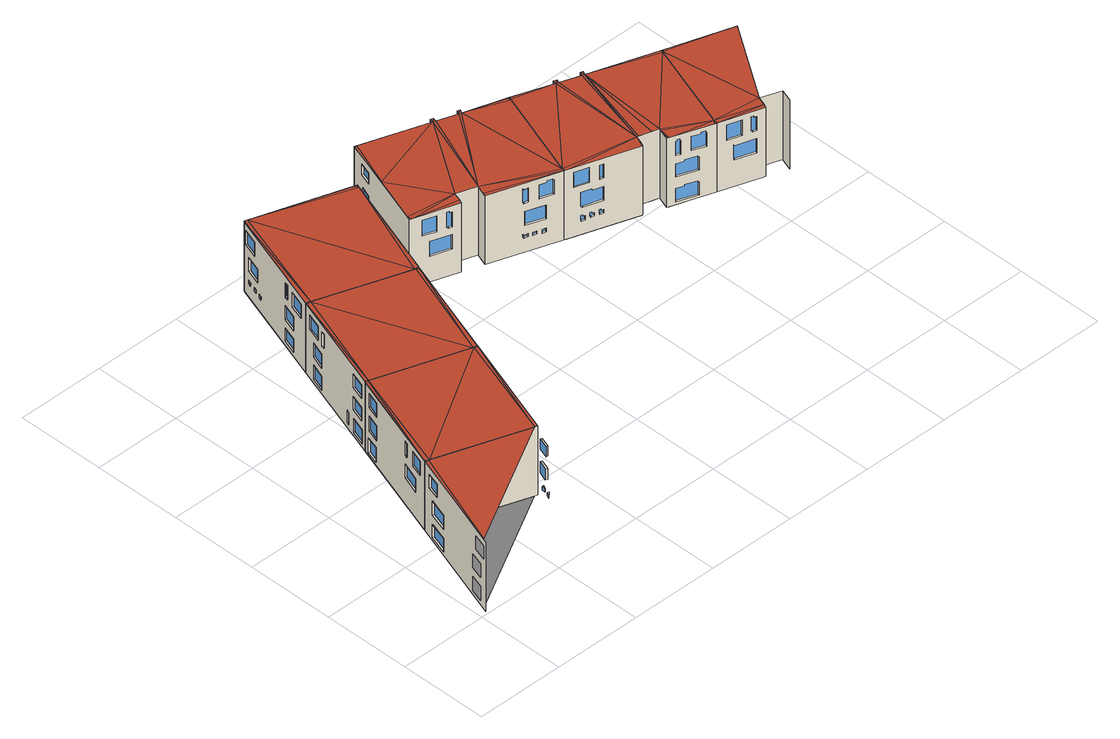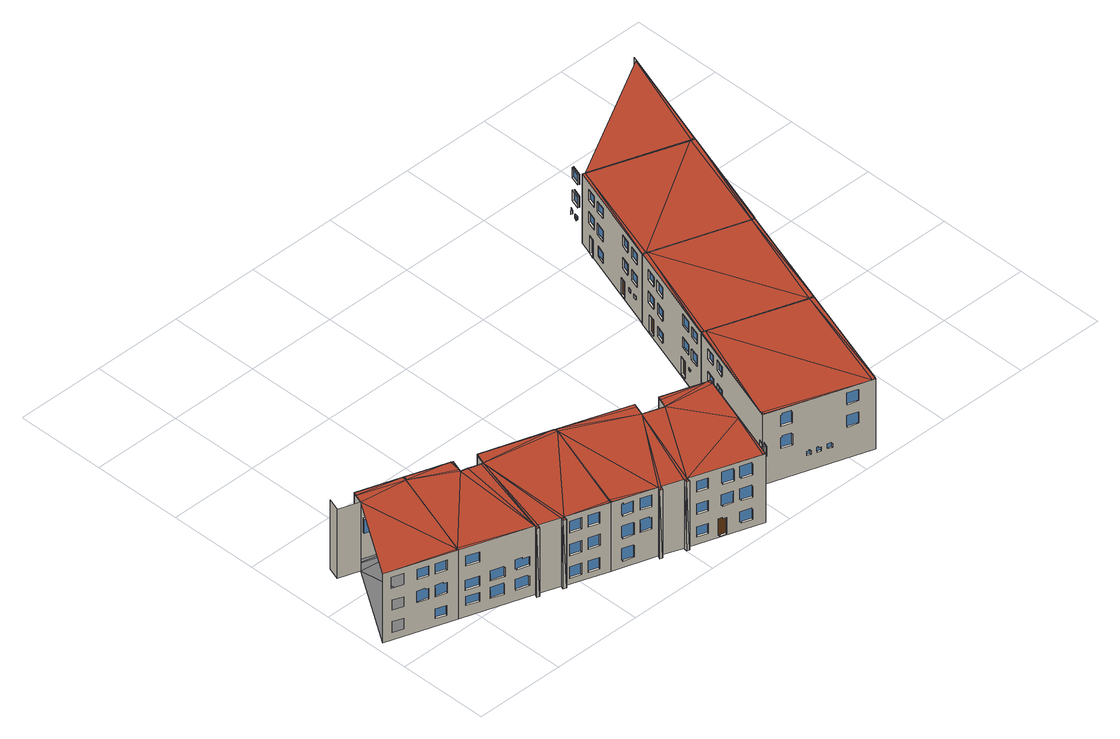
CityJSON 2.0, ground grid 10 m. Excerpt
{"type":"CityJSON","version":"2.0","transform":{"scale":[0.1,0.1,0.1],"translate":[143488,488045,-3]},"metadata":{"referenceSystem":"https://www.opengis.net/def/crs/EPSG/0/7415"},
"CityObjects":{
"building1":{"type":"Building","geometry":[{"type":"MultiSurface","lod":"2.2","boundaries":[[[0,1,2,3],[4,5,6,7],[8,9,10,11],[12,13,14,15],[16,17,18,19],[20,21,22,23],[24,25,26,27]],[[28,29,30]],[[31,32,33]],[[22,34,35,23]],[[26,36,37,27]],[[23,35,38,20]],[[21,39,34,22]],[[27,37,40,24]],[[25,41,36,26]],[[38,39,34,35]],[[40,41,36,37]],[[6,42,43,7]],[[20,38,39,21]],[[24,40,41,25]],[[7,43,44,4]],[[5,45,42,6]],[[44,45,42,43]],[[4,44,45,5]],[[1,29,28]],[[0,31,33]],[[46,1,47]],[[48,0,49]],[[30,29,50]],[[33,32,51]],[[52,53,54,55]],[[56,57,58,59]],[[60,61,53,52]],[[55,54,62,63]],[[62,61,53,54]],[[63,62,61,60]],[[64,65,57,56]],[[59,58,66,67]],[[66,65,57,58]],[[68,69,70,71]],[[71,70,72,73]],[[74,75,69,68]],[[72,75,69,70]],[[73,72,75,74]],[[67,66,65,64]],[[47,76,46]],[[77,48,49]],[[78,79,1,0],[63,60,52,55],[80,81,82,83],[84,85,86,87],[88,89,90,91],[67,64,56,59],[73,74,68,71]],[[0,1,92,93]],[[94,76,47]],[[77,95,48]],[[82,96,97,83]],[[90,98,99,91]],[[86,100,101,87]],[[83,97,102,80]],[[81,103,96,82]],[[89,104,98,90]],[[91,99,105,88]],[[85,106,100,86]],[[87,101,107,84]],[[102,103,96,97]],[[105,104,98,99]],[[107,106,100,101]],[[80,102,103,81]],[[88,105,104,89]],[[84,107,106,85]],[[94,79,76]],[[77,78,95]],[[108,109,110]],[[111,78,77]],[[112,113,114,115]],[[116,117,118,119]],[[120,121,122,123]],[[124,125,126,127]],[[128,115,114,129]],[[130,131,132,133]],[[134,135,136,137]],[[76,138,46]],[[139,77,49]],[[140,141,142,143]],[[132,131,144,145]],[[142,141,146,147]],[[136,135,148,149]],[[119,118,150,151]],[[152,153,117,116]],[[123,122,154,155]],[[156,157,121,120]],[[133,132,145,158]],[[159,144,131,130]],[[127,126,160,161]],[[162,163,125,124]],[[164,146,141,140]],[[143,142,147,165]],[[137,136,149,166]],[[167,148,135,134]],[[150,153,117,118]],[[154,157,121,122]],[[160,163,125,126]],[[165,147,146,164]],[[138,168,46]],[[49,169,139]],[[158,145,144,159]],[[166,149,148,167]],[[151,150,153,152]],[[155,154,157,156]],[[161,160,163,162]],[[170,92,168]],[[169,93,171]],[[172,173,174,175]],[[175,174,176,177]],[[178,179,173,172]],[[176,179,173,174]],[[177,176,179,178]],[[180,108,110]],[[181,111,77]],[[182,183,184,185]],[[186,187,188,189]],[[190,191,192,193]],[[184,183,194,195]],[[188,187,196,197]],[[192,191,198,199]],[[185,184,195,200]],[[201,194,183,182]],[[189,188,197,202]],[[203,196,187,186]],[[193,192,199,204]],[[205,198,191,190]],[[204,199,198,205]],[[200,195,194,201]],[[202,197,196,203]],[[206,207,109,78],[208,209,210,211],[155,156,120,123],[212,213,214,215],[151,152,116,119],[161,162,124,127],[216,217,218,219],[220,221,222,223],[177,178,172,175]],[[224,225,226,227]],[[228,229,230,231]],[[232,233,234,235]],[[226,225,236,237]],[[230,229,238,239]],[[234,233,240,241]],[[227,226,237,242]],[[243,236,225,224]],[[231,230,239,244]],[[245,238,229,228]],[[235,234,241,246]],[[247,240,233,232]],[[168,248,170]],[[249,169,171]],[[242,237,236,243]],[[244,239,238,245]],[[246,241,240,247]],[[78,79,250,251]],[[78,109,252,251]],[[253,108,180]],[[254,181,77]],[[222,255,256,223]],[[223,256,257,220]],[[221,258,255,222]],[[257,258,255,256]],[[220,257,258,221]],[[214,259,260,215]],[[218,261,262,219]],[[263,108,253]],[[264,254,77]],[[93,92,250,251],[227,224,243,242],[189,186,203,202],[265,266,267,268],[235,232,247,246],[269,270,271,272],[273,274,275,276],[185,182,201,200],[277,278,279,280],[231,228,245,244],[281,282,283,284],[285,286,287,288],[289,290,291,292],[193,190,205,204]],[[210,293,294,211]],[[215,260,295,212]],[[213,296,259,214]],[[219,262,297,216]],[[217,298,261,218]],[[295,296,259,260]],[[297,298,261,262]],[[211,294,299,208]],[[209,300,293,210]],[[212,295,296,213]],[[216,297,298,217]],[[299,300,293,294]],[[290,301,302,289]],[[138,248,168]],[[249,139,169]],[[302,301,303,304]],[[208,299,300,209]],[[278,305,306,277]],[[270,307,308,269]],[[289,302,304,292]],[[291,303,301,290]],[[306,305,309,310]],[[292,304,303,291]],[[308,307,311,312]],[[277,306,310,280]],[[279,309,305,278]],[[269,308,312,272]],[[271,311,307,270]],[[207,253,180]],[[254,206,181]],[[280,310,309,279]],[[272,312,311,271]],[[286,313,314,285]],[[314,313,315,316]],[[285,314,316,288]],[[287,315,313,286]],[[317,318,319,320]],[[288,316,315,287]],[[274,321,322,273]],[[266,323,324,265]],[[282,325,326,281]],[[322,321,327,328]],[[324,323,329,330]],[[326,325,331,332]],[[273,322,328,276]],[[275,327,321,274]],[[265,324,330,268]],[[267,329,323,266]],[[281,326,332,284]],[[283,331,325,282]],[[333,334,318,317]],[[320,319,335,336]],[[284,332,331,283]],[[335,334,318,319]],[[276,328,327,275]],[[268,330,329,267]],[[337,338,339,340]],[[341,342,343,344]],[[336,335,334,333]],[[252,263,345]],[[251,346,264]],[[138,250,248]],[[249,251,139]],[[340,339,347,348]],[[349,350,338,337]],[[344,343,351,352]],[[353,354,342,341]],[[347,350,338,339]],[[351,354,342,343]],[[355,356,357,358]],[[359,360,361,362]],[[358,357,363,364]],[[365,366,356,355]],[[367,368,360,359]],[[362,361,369,370]],[[363,366,356,357]],[[369,368,360,361]],[[207,371,253]],[[372,206,254]],[[370,369,368,367]],[[364,363,366,365]],[[348,347,350,349]],[[352,351,354,353]],[[373,374,375,376]],[[377,378,379,380]],[[381,382,383,384]],[[375,374,385,386]],[[379,378,387,388]],[[383,382,389,390]],[[391,385,374,373]],[[376,375,386,392]],[[393,387,378,377]],[[380,379,388,394]],[[384,383,390,395]],[[396,389,382,381]],[[395,390,389,396]],[[392,386,385,391]],[[394,388,387,393]],[[397,263,253]],[[264,398,254]],[[399,400,207,206],[336,333,317,320],[348,349,337,340],[401,402,403,404],[352,353,341,344],[405,406,407,408],[409,410,411,412],[413,414,415,416],[417,418,419,420],[370,367,359,362],[364,365,355,358]],[[421,422,423,424]],[[425,426,427,428]],[[429,430,431,432]],[[423,422,433,434]],[[427,426,435,436]],[[431,430,437,438]],[[439,433,422,421]],[[424,423,434,440]],[[428,427,436,441]],[[442,435,426,425]],[[443,437,430,429]],[[432,431,438,444]],[[445,345,263]],[[346,446,264]],[[440,434,433,439]],[[441,436,435,442]],[[444,438,437,443]],[[206,207,447,448]],[[253,371,449]],[[372,254,450]],[[419,451,452,420]],[[420,452,453,417]],[[418,454,451,419]],[[253,449,455]],[[254,456,450]],[[453,454,451,452]],[[251,252,447,448],[428,425,442,441],[457,458,459,460],[380,377,393,394],[376,373,391,392],[424,421,439,440],[461,462,463,464],[465,466,467,468],[469,470,471,472],[432,429,443,444],[473,474,475,476],[477,478,479,480],[384,381,396,395]],[[417,453,454,418]],[[407,481,482,408]],[[411,483,484,412]],[[412,484,485,409]],[[410,486,483,411]],[[403,487,488,404]],[[485,486,483,484]],[[409,485,486,410]],[[408,482,489,405]],[[406,490,481,407]],[[489,490,481,482]],[[445,263,397]],[[264,446,398]],[[478,491,492,477]],[[415,493,494,416]],[[404,488,495,401]],[[402,496,487,403]],[[416,494,497,413]],[[414,498,493,415]],[[492,491,499,500]],[[495,496,487,488]],[[458,501,502,457]],[[466,503,504,465]],[[497,498,493,494]],[[477,492,500,480]],[[479,499,491,478]],[[413,497,498,414]],[[405,489,490,406]],[[480,500,499,479]],[[502,501,505,506]],[[504,503,507,508]],[[459,505,501,458]],[[457,502,506,460]],[[465,504,508,468]],[[467,507,503,466]],[[401,495,496,402]],[[400,449,371]],[[399,372,450]],[[460,506,505,459]],[[468,508,507,467]],[[474,509,510,473]],[[510,509,511,512]],[[473,510,512,476]],[[475,511,509,474]],[[476,512,511,475]],[[462,513,514,461]],[[470,515,516,469]],[[514,513,517,518]],[[516,515,519,520]],[[461,514,518,464]],[[463,517,513,462]],[[471,519,515,470]],[[469,516,520,472]],[[464,518,517,463]],[[472,520,519,471]],[[521,522,523,524]],[[525,526,527,528]],[[447,445,397]],[[448,398,446]],[[455,529,447]],[[456,448,530]],[[531,532,523,522]],[[533,534,527,526]],[[535,531,522,521]],[[524,523,532,536]],[[537,533,526,525]],[[528,527,534,538]],[[536,532,531,535]],[[538,534,533,537]],[[539,540,541,542]],[[543,544,545,546]],[[547,548,549,550]],[[541,540,551,552]],[[545,544,553,554]],[[549,548,555,556]],[[557,551,540,539]],[[542,541,552,558]],[[546,545,554,559]],[[560,553,544,543]],[[561,555,548,547]],[[550,549,556,562]],[[558,552,551,557]],[[559,554,553,560]],[[562,556,555,561]],[[563,564,565,566]],[[449,567,455]],[[450,456,568]],[[569,570,571,572]],[[573,574,575,576]],[[577,578,579,580]],[[581,582,565,564]],[[583,581,564,563]],[[566,565,582,584]],[[571,570,585,586]],[[575,574,587,588]],[[579,578,589,590]],[[584,582,581,583]],[[591,585,570,569]],[[572,571,586,592]],[[593,587,574,573]],[[576,575,588,594]],[[580,579,590,595]],[[596,589,578,577]],[[455,567,529]],[[568,456,530]],[[592,586,585,591]],[[594,588,587,593]],[[595,590,589,596]],[[597,598,599,600]],[[601,602,599,598]],[[603,601,598,597]],[[600,599,602,604]],[[399,400,605,606],[583,584,566,563],[607,608,609,610],[603,604,600,597],[611,612,613,614],[615,616,617,618],[535,536,524,521],[537,538,528,525]],[[604,602,601,603]],[[610,619,620,609]],[[621,622,620,619]],[[607,621,619,610]],[[609,620,622,608]],[[448,447,605,606],[576,573,593,594],[580,577,596,595],[572,569,591,592],[550,547,561,562],[546,543,560,559],[623,624,625,626],[542,539,557,558]],[[608,622,621,607]],[[627,567,449]],[[628,450,568]],[[614,629,630,613]],[[618,631,632,617]],[[633,634,630,629]],[[635,636,632,631]],[[611,633,629,614]],[[613,630,634,612]],[[615,635,631,618]],[[617,632,636,616]],[[637,638,639]],[[640,641,642]],[[612,634,633,611]],[[616,636,635,615]],[[643,644,645,646]],[[624,647,648,623]],[[649,650,651,652]],[[653,654,644,643]],[[646,645,655,656]],[[644,645,655,654]],[[648,647,657,658]],[[605,567,627]],[[606,628,568]],[[638,659,639]],[[660,640,642]],[[625,657,647,624]],[[623,648,658,626]],[[661,662,637,641],[649,652,663,664],[643,646,656,653],[665,666,667,668]],[[626,658,657,625]],[[656,655,654,653]],[[664,669,650,649]],[[652,651,670,663]],[[650,651,670,669]],[[671,640,660]],[[672,659,638]],[[673,662,639]],[[661,674,642]],[[665,675,676,666]],[[677,678,637,641],[679,680,681,682],[683,684,685,686],[687,688,689,690]],[[659,673,639]],[[674,660,642]],[[668,691,675,665]],[[666,676,692,667]],[[675,676,692,691]],[[663,670,669,664]],[[667,692,691,668]],[[689,693,694,690]],[[688,695,693,689]],[[690,694,696,687]],[[696,695,693,694]],[[661,662,659,660]],[[685,697,698,686]],[[681,699,700,682]],[[687,696,695,688]],[[686,698,701,683]],[[684,702,697,685]],[[680,703,699,681]],[[682,700,704,679]],[[701,702,697,698]],[[704,703,699,700]],[[705,671,706]],[[707,672,708]],[[683,701,702,684]],[[679,704,703,680]],[[660,659,709,710]],[[707,708,678]],[[677,705,706]],[[711,712,709,710]],[[671,660,713]],[[714,659,672]],[[715,716,717,718]],[[719,720,721,722]],[[723,724,725,726]],[[706,671,713]],[[714,672,707]],[[727,728,717,716]],[[729,730,721,720]],[[731,732,725,724]],[[733,727,716,715]],[[718,717,728,734]],[[735,729,720,719]],[[722,721,730,736]],[[737,731,724,723]],[[726,725,732,738]],[[712,739,740]],[[711,741,742]],[[714,709,659]],[[660,710,713]],[[734,728,727,733]],[[736,730,729,735]],[[738,732,731,737]],[[739,709,740]],[[710,742,741]],[[743,744,745,746]],[[747,748,749,750]],[[741,740,712,711],[751,752,753,754],[755,756,757,758],[759,760,761,762],[763,764,765,766],[767,768,769,770],[771,772,773,774]],[[755,775,776,756]],[[771,777,778,772]],[[767,779,780,768]],[[781,782,745,744]],[[783,784,749,748]],[[758,785,775,755]],[[756,776,786,757]],[[772,778,787,773]],[[774,788,777,771]],[[789,781,744,743]],[[746,745,782,790]],[[791,783,748,747]],[[750,749,784,792]],[[775,776,786,785]],[[777,778,787,788]],[[793,794,795,796]],[[757,786,785,758]],[[773,787,788,774]],[[677,678,714,713],[797,798,799,800],[801,802,803,804],[737,738,726,723],[733,734,718,715],[791,792,750,747],[789,790,746,743],[735,736,722,719],[805,806,807,808],[809,810,796,793]],[[811,812,795,794]],[[809,811,794,793]],[[796,795,812,810]],[[790,782,781,789]],[[792,784,783,791]],[[759,813,814,760]],[[760,814,815,761]],[[762,816,813,759]],[[770,817,779,767]],[[768,780,818,769]],[[810,812,811,809]],[[813,814,815,816]],[[779,780,818,817]],[[761,815,816,762]],[[751,819,820,752]],[[709,821,740]],[[822,710,741]],[[763,823,824,764]],[[766,825,823,763]],[[764,824,826,765]],[[827,709,714]],[[713,710,828]],[[823,824,826,825]],[[765,826,825,766]],[[754,829,819,751]],[[752,820,830,753]],[[769,818,817,770]],[[808,831,832,807]],[[800,833,834,799]],[[804,835,836,803]],[[819,820,830,829]],[[837,838,832,831]],[[839,840,834,833]],[[841,842,836,835]],[[843,821,709]],[[844,710,822]],[[805,837,831,808]],[[807,832,838,806]],[[797,839,833,800]],[[799,834,840,798]],[[801,841,835,804]],[[803,836,842,802]],[[845,709,827]],[[828,710,846]],[[753,830,829,754]],[[806,838,837,805]],[[798,840,839,797]],[[802,842,841,801]],[[843,709,845]],[[846,710,844]],[[847,740,821]],[[741,848,822]],[[714,713,849]],[[714,849,850]],[[851,714,850]],[[849,713,852]],[[851,827,714]],[[713,828,852]],[[850,849,852]],[[851,828,827]],[[850,852,851]],[[851,852,828]],[[853,854,855,856]],[[857,858,859,860]],[[861,862,863,864]],[[856,855,865,866]],[[867,868,854,853]],[[828,827,845,846]],[[854,855,865,868]],[[869,870,858,857]],[[860,859,871,872]],[[858,859,871,870]],[[872,871,870,869]],[[866,865,868,867]],[[873,874,875,876]],[[877,878,862,861]],[[864,863,879,880]],[[876,875,881,882]],[[883,884,874,873]],[[862,863,879,878]],[[874,875,881,884]],[[821,885,847]],[[822,848,886]],[[845,846,887]],[[882,881,884,883]],[[846,888,887]],[[845,889,843]],[[890,846,844]],[[887,889,845]],[[846,890,888]],[[889,844,843]],[[887,888,890]],[[889,890,844]],[[887,890,889]],[[891,892,893,894]],[[895,896,897,898]],[[843,899,821]],[[900,844,822]],[[894,893,901,902]],[[903,904,892,891]],[[905,906,907,908]],[[909,910,896,895]],[[898,897,911,912]],[[913,914,915,916]],[[892,893,901,904]],[[917,918,740,741],[853,856,866,867],[873,876,882,883],[891,894,902,903],[857,860,872,869],[861,864,880,877],[895,898,912,909]],[[896,897,911,910]],[[741,740,919,920]],[[902,901,904,903]],[[880,879,878,877]],[[912,911,910,909]],[[921,922,907,906]],[[923,924,915,914]],[[925,921,906,905]],[[908,907,922,926]],[[927,923,914,913]],[[916,915,924,928]],[[926,922,921,925]],[[928,924,923,927]],[[885,929,847]],[[886,848,930]],[[931,932,933,934]],[[935,936,937,938]],[[939,940,941,942]],[[844,843,919,920],[943,944,938,935],[945,946,934,931],[927,928,916,913],[947,948,942,939],[925,926,908,905]],[[949,950,933,932]],[[951,952,937,936]],[[953,954,941,940]],[[945,949,932,931]],[[934,933,950,946]],[[943,951,936,935]],[[938,937,952,944]],[[947,953,940,939]],[[942,941,954,948]],[[843,955,899]],[[844,900,956]],[[946,950,949,945]],[[944,952,951,943]],[[948,954,953,947]],[[957,958,821]],[[822,959,960]],[[958,885,821]],[[822,886,959]],[[899,955,919]],[[956,900,920]],[[961,918,929]],[[917,962,930]],[[957,919,963]],[[964,920,960]],[[965,961,929]],[[962,966,930]],[[885,965,929]],[[966,886,930]],[[917,918,885,886]],[[967,968,969,970]],[[971,972,973,974]],[[975,976,977,978]],[[979,980,969,968]],[[958,957,963]],[[960,959,964]],[[981,982,973,972]],[[983,984,977,976]],[[985,979,968,967]],[[970,969,980,986]],[[987,981,972,971]],[[974,973,982,988]],[[989,983,976,975]],[[978,977,984,990]],[[886,885,991,992]],[[986,980,979,985]],[[988,982,981,987]],[[990,984,983,989]],[[920,919,958,959],[993,994,995,996],[987,988,974,971],[997,998,999,1000],[1001,1002,1003,1004],[989,990,978,975],[985,986,970,967]],[[1005,1006,1007]],[[1008,1009,1010]],[[1009,1008,1011]],[[1005,1012,1006]],[[1010,1007,991,992]],[[1004,1013,1014,1003]],[[1000,1015,1016,999]],[[996,1017,1018,995]],[[1019,1020,885]],[[1021,1022,886]],[[1023,1024,1025,1026]],[[1027,1028,1029,1030]],[[1031,1032,1033,1034]],[[1035,1036,1014,1013]],[[1037,1038,1016,1015]],[[1039,1040,1018,1017]],[[1041,1042,1024,1023]],[[1026,1025,1043,1044]],[[1001,1035,1013,1004]],[[1003,1014,1036,1002]],[[997,1037,1015,1000]],[[999,1016,1038,998]],[[993,1039,1017,996]],[[995,1018,1040,994]],[[1024,1025,1043,1042]],[[959,886,1045]],[[1046,885,958]],[[1044,1043,1042,1041]],[[1019,1047,1020]],[[1021,1048,1022]],[[1002,1036,1035,1001]],[[998,1038,1037,997]],[[994,1040,1039,993]],[[1006,1012,1049]],[[1008,1050,1011]],[[1030,1029,1051,1052]],[[1053,1054,1028,1027]],[[1055,1056,1032,1031]],[[1034,1033,1057,1058]],[[1059,885,1046]],[[886,1060,1045]],[[1028,1029,1051,1054]],[[1032,1033,1057,1056]],[[1019,991,1047]],[[1048,992,1022]],[[1012,991,1049]],[[1011,1050,992]],[[1061,1062,1007,1010],[1063,1064,1065,1066],[1027,1030,1052,1053],[1031,1034,1058,1055],[1023,1026,1044,1041]],[[1063,1067,1068,1064]],[[958,959,1069]],[[959,1070,1069]],[[959,1071,1070]],[[958,1069,1072]],[[1072,1046,958]],[[1045,1071,959]],[[1069,1070,1071]],[[1072,1045,1046]],[[1069,1071,1072]],[[1072,1071,1045]],[[1019,885,1059]],[[886,1022,1060]],[[1052,1051,1054,1053]],[[1058,1057,1056,1055]],[[1064,1068,1073,1065]],[[1066,1074,1067,1063]],[[1067,1068,1073,1074]],[[1006,1049,1075]],[[1008,1076,1050]],[[1045,1046,1059,1060]],[[1065,1073,1074,1066]],[[1049,1062,1075]],[[1076,1061,1050]],[[1077,1062,1049]],[[1050,1061,1078]],[[1059,1060,1079]],[[1019,1059,1079]],[[1022,1080,1060]],[[1060,1080,1079]],[[1081,1022,1019]],[[1079,1081,1019]],[[1082,1080,1022]],[[1079,1080,1082]],[[1081,1082,1022]],[[1079,1082,1081]],[[1083,1084,1085,1086]],[[1087,1088,1089,1090]],[[1091,1092,1093,1094]],[[991,1095,1049]],[[1050,1096,992]],[[992,1096,1022]],[[1019,1095,991]],[[1097,1098,1085,1084]],[[1099,1100,1089,1088]],[[1086,1085,1098,1101]],[[1102,1097,1084,1083]],[[1090,1089,1100,1103]],[[1104,1099,1088,1087]],[[1105,1106,1107,1108]],[[1109,1110,1092,1091]],[[1094,1093,1111,1112]],[[1092,1093,1111,1110]],[[1113,1077,1049]],[[1078,1114,1050]],[[1101,1098,1097,1102]],[[1103,1100,1099,1104]],[[1115,1116,1062,1061],[1105,1108,1117,1118],[1091,1094,1112,1109],[1119,1120,1121,1122]],[[1112,1111,1110,1109]],[[1118,1123,1106,1105]],[[1108,1107,1124,1117]],[[1106,1107,1124,1123]],[[1125,1126,1127,1128]],[[1129,1130,1131,1132]],[[1114,1078,1115]],[[1113,1116,1077]],[[1119,1133,1134,1120]],[[1122,1135,1133,1119]],[[1120,1134,1136,1121]],[[1113,1049,1137]],[[1050,1114,1138]],[[1133,1134,1136,1135]],[[1139,1140,1127,1126]],[[1141,1142,1131,1130]],[[1061,1062,1143,1144]],[[1128,1127,1140,1145]],[[1146,1139,1126,1125]],[[1132,1131,1142,1147]],[[1148,1141,1130,1129]],[[1117,1124,1123,1118]],[[1121,1136,1135,1122]],[[1022,1019,1143,1144],[1146,1145,1128,1125],[1149,1150,1151,1152],[1153,1154,1155,1156],[1104,1103,1090,1087],[1157,1158,1159,1160],[1148,1147,1132,1129],[1102,1101,1086,1083]],[[1049,1161,1137]],[[1050,1138,1162]],[[1145,1140,1139,1146]],[[1147,1142,1141,1148]],[[1143,1095,1019]],[[1096,1144,1022]],[[1115,1116,1137,1138]],[[1156,1163,1164,1155]],[[1152,1165,1166,1151]],[[1160,1167,1168,1159]],[[1169,1170,1164,1163]],[[1171,1172,1166,1165]],[[1173,1174,1168,1167]],[[1153,1169,1163,1156]],[[1155,1164,1170,1154]],[[1149,1171,1165,1152]],[[1151,1166,1172,1150]],[[1159,1168,1174,1158]],[[1157,1173,1167,1160]],[[1138,1137,1175,1176]],[[1154,1170,1169,1153]],[[1150,1172,1171,1149]],[[1158,1174,1173,1157]],[[1177,1178,1175,1176]],[[1144,1162,1179]],[[1180,1161,1143]],[[1181,1182,1183,1184]],[[1185,1186,1187,1188]],[[1189,1190,1191,1192]],[[1193,1194,1183,1182]],[[1195,1196,1187,1186]],[[1197,1198,1191,1190]],[[1199,1193,1182,1181]],[[1184,1183,1194,1200]],[[1201,1195,1186,1185]],[[1188,1187,1196,1202]],[[1192,1191,1198,1203]],[[1204,1197,1190,1189]],[[1205,1137,1161]],[[1138,1206,1162]],[[1200,1194,1193,1199]],[[1202,1196,1195,1201]],[[1203,1198,1197,1204]],[[1205,1161,1180]],[[1206,1179,1162]],[[1207,1208,1209,1210]],[[1211,1212,1213,1214]],[[1215,1216,1209,1208]],[[1217,1218,1213,1212]],[[1210,1209,1216,1219]],[[1220,1215,1208,1207]],[[1221,1217,1212,1211]],[[1214,1213,1218,1222]],[[1144,1143,1205,1206],[1221,1222,1214,1211],[1223,1224,1225,1226],[1201,1202,1188,1185],[1199,1200,1184,1181],[1227,1228,1229,1230],[1220,1219,1210,1207],[1204,1203,1192,1189],[1231,1232,1233,1234]],[[1219,1216,1215,1220]],[[1222,1218,1217,1221]]],"semantics":{"surfaces":[{"type":"WallSurface","on_footprint_edge":true},{"type":"GroundSurface"},{"type":"RoofSurface"},{"type":"Window"},{"type":"Door"}],"values":[0,1,2,0,0,0,0,0,0,3,3,0,0,0,0,0,3,0,1,2,1,2,1,2,0,0,0,0,3,0,0,0,3,0,0,0,3,0,0,1,2,0,0,1,2,0,0,0,0,0,0,0,0,0,3,3,3,0,0,0,1,2,1,2,3,0,0,0,0,0,0,1,2,0,3,3,3,0,0,0,0,0,0,0,0,0,0,0,0,3,3,3,0,1,2,0,0,0,0,0,1,2,0,0,0,4,0,1,2,0,0,0,3,3,4,0,0,0,0,0,0,0,0,0,0,0,0,0,3,3,3,0,0,0,0,0,0,1,2,0,0,0,0,0,1,2,0,0,0,3,0,0,0,1,2,0,0,0,0,0,0,3,3,0,0,0,0,3,0,1,2,4,0,0,0,0,0,3,0,3,0,0,0,0,1,2,0,0,0,3,0,0,0,0,0,0,0,3,3,3,0,0,0,0,0,0,0,0,0,3,0,0,0,0,0,1,2,1,2,0,0,0,0,3,3,0,0,0,0,0,0,4,3,1,2,0,0,0,0,0,0,0,3,3,4,0,0,0,0,0,0,0,0,0,1,2,0,0,0,0,3,3,3,0,0,0,0,0,0,1,2,0,0,0,0,1,2,0,0,0,1,2,3,0,0,0,0,0,0,0,3,0,0,0,3,1,2,0,0,0,0,0,0,4,3,0,0,3,0,0,0,0,0,3,3,0,0,0,0,0,1,2,0,0,0,3,0,0,0,0,0,3,3,0,0,0,0,0,0,0,0,1,2,1,2,3,3,0,0,0,0,0,0,0,0,0,4,3,3,0,0,0,0,0,0,0,0,0,0,1,2,0,0,0,3,0,0,3,3,3,0,0,0,0,0,0,0,1,2,0,0,0,0,3,0,0,0,0,0,3,0,0,0,0,1,2,0,0,3,3,0,0,0,0,1,2,0,0,0,0,0,0,0,3,3,1,2,1,2,0,0,0,0,0,0,0,3,2,1,1,2,0,0,1,2,0,0,3,0,0,0,0,0,3,0,0,0,0,0,0,0,0,3,3,2,1,0,0,0,1,2,0,2,1,0,0,0,2,1,3,3,3,0,0,0,0,0,0,1,2,1,2,0,0,0,1,2,0,0,0,0,0,0,3,3,0,0,0,0,0,0,0,0,3,3,0,0,0,0,4,0,0,0,0,0,0,0,0,0,0,3,3,0,0,1,2,0,0,0,1,2,3,0,0,0,0,0,0,0,3,3,3,3,1,2,0,0,0,0,0,0,1,2,0,0,0,0,1,2,1,2,0,0,1,2,1,2,0,0,0,0,0,0,0,0,0,0,3,0,0,3,0,0,0,0,0,0,0,3,3,1,2,0,0,0,1,2,1,2,0,0,0,0,0,0,1,2,0,0,0,0,0,0,3,0,3,0,0,0,0,3,3,0,0,0,0,0,0,1,2,0,0,0,0,3,3,3,0,0,0,0,0,0,1,2,0,0,0,1,2,1,2,1,2,1,2,1,2,1,2,1,2,0,0,0,0,3,1,2,3,3,0,0,0,0,0,0,0,0,0,0,0,1,2,2,1,0,0,0,0,1,2,0,0,0,3,3,3,0,0,0,0,0,0,0,0,3,2,1,0,1,2,0,0,0,1,2,0,0,0,0,1,2,3,3,1,2,1,2,0,0,0,0,2,1,1,2,0,0,0,0,1,2,0,0,0,0,3,1,2,0,0,1,2,1,2,0,1,2,0,0,1,2,0,0,0,0,0,0,1,2,2,1,3,3,0,0,0,0,0,0,0,3,1,2,0,0,0,0,0,0,3,0,0,2,1,0,0,0,1,2,3,3,3,0,0,0,0,0,0,0,0,1,2,0,0,1,2,0,0,0,0,3,3,3,0,0,0,0,0,0,0,0,0,0,0,2,1,0,0,0,3,3,3,0,0,0,0,0,0,1,2,0,0,0,1,2,0,0,3,3,0,0,0,0,0,0,0]}}]}
},
"vertices":[
[50,125,88],[50,125,5],[8,3,5],[8,3,88],[47,116,79],[47,116,63],[42,101,63],[42,101,79],[15,23,80],[15,23,64],[10,8,64],[10,8,80],[17,29,53],[17,29,37],[12,14,37],[12,14,53],[17,29,26],[17,29,9],[12,14,9],[12,14,26],[44,109,53],[44,109,36],[37,87,36],[37,87,53],[44,109,25],[44,109,9],[37,87,9],[37,87,25],[49,123,5],[53,123,5],[10,8,5],[49,123,88],[10,8,88],[53,123,88],[39,86,36],[39,86,53],[39,86,9],[39,86,25],[46,108,53],[46,108,36],[46,108,25],[46,108,9],[44,101,63],[44,101,79],[49,115,79],[49,115,63],[54,123,5],[50,126,5],[50,126,88],[54,123,88],[155,88,5],[155,88,88],[54,135,62],[55,135,62],[55,135,79],[54,135,79],[56,143,36],[58,142,36],[58,142,52],[56,143,52],[59,150,62],[61,150,62],[61,150,79],[59,150,79],[64,165,36],[66,164,36],[66,164,52],[64,165,52],[62,161,63],[64,160,63],[64,160,80],[62,161,80],[66,164,80],[64,165,80],[64,165,63],[66,164,63],[94,243,5],[94,243,88],[91,244,88],[91,244,5],[89,237,79],[89,237,62],[84,222,62],[84,222,79],[89,238,25],[89,238,7],[84,223,7],[84,223,25],[89,237,52],[89,237,34],[84,222,34],[84,222,52],[159,87,5],[159,87,88],[90,243,5],[90,243,88],[85,222,62],[85,222,79],[85,222,34],[85,222,52],[86,222,7],[86,222,25],[91,237,79],[91,237,62],[91,237,34],[91,237,52],[91,237,7],[91,237,25],[94,243,4],[91,244,4],[91,245,4],[91,245,88],[148,62,26],[148,62,22],[150,66,22],[150,66,26],[93,250,8],[95,250,8],[95,250,25],[93,250,25],[93,251,62],[95,250,62],[95,250,78],[93,251,78],[93,251,35],[95,250,35],[95,250,51],[93,251,51],[152,65,26],[152,65,22],[152,67,68],[150,67,68],[150,67,80],[152,67,80],[152,67,40],[150,68,40],[150,68,53],[152,67,53],[196,208,5],[196,208,88],[153,71,22],[152,71,22],[152,71,26],[153,71,26],[154,79,68],[154,79,80],[153,75,22],[153,75,26],[154,79,40],[154,79,53],[101,267,25],[99,267,25],[99,267,8],[101,267,8],[101,267,78],[99,268,78],[99,268,62],[101,267,62],[156,78,80],[156,78,68],[101,267,51],[99,268,51],[99,268,35],[101,267,35],[155,75,22],[155,75,26],[156,78,53],[156,78,40],[156,88,5],[156,88,88],[159,88,5],[159,88,88],[102,277,9],[104,276,9],[104,276,24],[102,277,24],[105,280,24],[104,281,24],[104,281,9],[105,280,9],[130,360,4],[130,360,88],[163,100,40],[161,100,40],[161,100,53],[163,100,53],[163,100,67],[161,100,67],[161,100,80],[163,100,80],[164,102,5],[162,103,5],[162,103,26],[164,102,26],[165,112,40],[165,112,53],[165,112,67],[165,112,80],[165,110,5],[165,110,26],[167,111,53],[167,111,40],[167,111,80],[167,111,67],[167,109,26],[167,109,5],[131,362,88],[131,362,4],[129,355,79],[129,355,62],[123,338,62],[123,338,79],[126,347,52],[126,347,35],[120,330,35],[120,330,52],[126,347,25],[126,347,8],[120,330,8],[120,330,25],[120,330,79],[120,330,62],[119,326,62],[119,326,79],[169,117,40],[168,118,40],[168,118,53],[169,117,53],[169,118,14],[168,118,14],[168,118,26],[169,118,26],[170,118,68],[168,118,68],[168,118,80],[170,118,80],[171,129,40],[171,129,53],[171,130,14],[171,130,26],[171,130,68],[171,130,80],[173,129,53],[173,129,40],[173,129,26],[173,129,14],[173,129,80],[173,129,68],[200,206,5],[200,206,88],[200,207,5],[200,207,88],[200,207,4],[135,360,4],[135,360,88],[121,325,62],[121,325,79],[122,329,79],[122,329,62],[122,330,35],[122,330,52],[122,330,8],[122,330,25],[195,208,4],[195,208,88],[193,186,53],[193,186,40],[197,197,40],[197,197,53],[187,168,80],[187,168,67],[191,179,67],[191,179,80],[193,186,80],[193,186,67],[197,197,67],[197,197,80],[187,168,53],[187,168,40],[191,179,40],[191,179,53],[194,190,26],[194,190,22],[195,194,22],[195,194,26],[191,180,26],[191,180,22],[192,184,22],[192,184,26],[186,165,26],[186,165,6],[188,172,6],[188,172,26],[125,337,62],[125,337,79],[128,347,52],[128,347,35],[128,347,25],[128,347,8],[130,354,79],[130,354,62],[184,165,6],[184,165,26],[186,173,6],[186,173,26],[185,169,40],[185,169,53],[185,169,67],[185,169,80],[189,180,40],[189,180,53],[189,180,67],[189,180,80],[189,181,22],[189,181,26],[190,185,22],[190,185,26],[134,371,62],[136,371,62],[136,371,79],[134,371,79],[191,186,67],[191,186,80],[191,186,40],[191,186,53],[192,190,22],[192,190,26],[195,198,67],[195,198,80],[195,198,40],[195,198,53],[194,194,22],[194,194,26],[140,389,62],[142,388,62],[142,388,79],[140,389,79],[139,386,35],[141,385,35],[141,385,52],[139,386,52],[139,386,9],[141,385,9],[141,385,25],[139,386,25],[200,208,4],[200,208,88],[147,403,52],[145,403,52],[145,403,35],[147,403,35],[147,403,25],[145,403,25],[145,403,9],[147,403,9],[144,399,63],[146,399,63],[146,399,79],[144,399,79],[144,399,62],[146,399,62],[146,399,78],[144,399,78],[147,403,79],[145,403,79],[145,403,63],[147,403,63],[145,403,62],[147,402,62],[147,402,78],[145,403,78],[172,483,4],[172,483,88],[204,219,67],[202,219,67],[202,219,79],[204,219,79],[204,219,40],[202,219,40],[202,219,53],[204,219,53],[205,221,6],[203,222,6],[203,222,26],[205,221,26],[206,231,67],[206,231,79],[206,231,40],[206,231,53],[206,229,6],[206,229,26],[208,230,67],[208,230,79],[208,230,40],[208,230,53],[207,229,26],[207,229,6],[237,325,4],[237,325,88],[173,485,88],[173,485,4],[172,482,79],[172,482,62],[166,464,62],[166,464,79],[170,476,51],[170,476,35],[164,458,35],[164,458,51],[166,465,24],[166,465,20],[165,461,20],[165,461,24],[170,476,24],[170,476,20],[168,472,20],[168,472,24],[163,455,24],[163,455,20],[161,451,20],[161,451,24],[210,236,67],[208,237,67],[208,237,80],[210,236,80],[210,237,40],[208,237,40],[208,237,53],[210,237,53],[210,237,13],[208,237,13],[208,237,25],[210,237,25],[212,248,67],[212,248,80],[212,249,40],[212,249,53],[212,249,13],[212,249,25],[214,248,67],[214,248,80],[214,248,53],[214,248,40],[214,248,13],[214,248,25],[240,323,4],[240,323,88],[240,324,4],[240,324,88],[176,484,4],[176,484,88],[163,450,20],[163,450,24],[165,454,24],[165,454,20],[236,326,4],[236,326,88],[227,287,80],[227,287,67],[231,299,67],[231,299,80],[233,305,79],[233,305,67],[237,316,67],[237,316,79],[227,287,52],[227,287,40],[231,299,40],[231,299,52],[234,305,53],[234,305,40],[237,316,40],[237,316,53],[232,300,26],[232,300,23],[233,303,23],[233,303,26],[226,284,26],[226,284,6],[229,292,6],[229,292,26],[166,458,35],[166,458,51],[167,461,20],[167,461,24],[168,465,24],[168,465,20],[168,464,62],[168,464,79],[172,475,51],[172,475,35],[224,285,6],[224,285,26],[170,471,20],[170,471,24],[174,481,79],[174,481,62],[172,475,24],[172,475,20],[227,292,6],[227,292,26],[226,288,67],[226,288,80],[226,288,40],[226,288,52],[229,299,67],[229,299,80],[229,299,40],[229,299,52],[230,301,23],[230,301,26],[231,304,23],[231,304,26],[232,306,67],[232,306,79],[232,306,40],[232,306,53],[235,317,67],[235,317,79],[236,317,40],[236,317,53],[189,479,54],[189,478,54],[189,478,41],[189,479,41],[189,479,81],[189,478,81],[189,478,68],[189,479,68],[241,325,4],[241,325,88],[200,474,54],[200,474,41],[200,474,81],[200,474,68],[201,476,54],[201,476,41],[201,476,81],[201,476,68],[245,337,6],[243,338,6],[243,338,25],[245,337,25],[245,338,67],[243,339,67],[243,339,79],[245,338,79],[245,338,41],[243,339,41],[243,339,52],[245,338,52],[246,349,6],[246,349,25],[247,349,67],[247,349,79],[247,349,41],[247,349,52],[248,348,6],[248,348,25],[248,348,79],[248,348,67],[249,349,41],[249,349,52],[215,471,27],[215,469,27],[215,469,22],[215,471,22],[282,444,4],[282,444,88],[251,356,68],[249,357,68],[249,357,80],[251,356,80],[251,356,40],[249,357,40],[249,357,52],[251,356,52],[251,356,14],[249,357,14],[249,357,25],[251,356,25],[219,468,27],[219,468,22],[219,469,27],[219,469,22],[253,367,68],[253,367,80],[253,367,40],[253,367,52],[253,367,14],[253,367,25],[255,366,68],[255,366,80],[255,366,40],[255,366,52],[255,366,25],[255,366,14],[226,467,27],[225,465,27],[225,465,22],[226,467,22],[229,464,27],[229,464,22],[230,466,27],[230,466,22],[283,448,4],[283,448,88],[240,462,27],[240,462,22],[236,464,22],[236,464,27],[266,454,54],[266,454,41],[254,458,41],[254,458,54],[266,454,81],[266,454,68],[255,458,68],[255,458,81],[236,462,27],[236,462,22],[240,460,27],[240,460,22],[281,442,53],[281,442,41],[285,452,41],[285,452,53],[280,448,4],[280,448,88],[254,456,54],[254,456,41],[254,456,81],[254,456,68],[265,452,54],[265,452,41],[265,452,81],[265,452,68],[282,379,5],[284,383,5],[285,378,5],[284,383,88],[282,379,88],[285,378,88],[295,375,82],[295,377,82],[295,377,63],[295,375,63],[279,443,41],[279,443,53],[302,372,54],[303,374,54],[303,374,36],[302,372,36],[309,370,82],[310,372,82],[310,372,63],[309,370,63],[283,453,41],[283,453,53],[338,376,5],[338,376,88],[333,362,88],[333,362,5],[324,365,36],[324,365,54],[320,366,81],[320,366,63],[324,365,63],[324,365,81],[324,367,54],[324,367,36],[302,435,88],[302,435,5],[335,366,5],[335,366,88],[320,368,81],[320,368,63],[320,489,88],[320,489,5],[315,474,79],[315,474,66],[310,460,66],[310,460,79],[315,473,51],[315,473,38],[310,460,38],[310,460,51],[310,461,26],[310,461,13],[306,448,13],[306,448,26],[325,367,81],[325,367,63],[308,447,13],[308,447,26],[312,461,13],[312,461,26],[312,459,38],[312,459,51],[312,459,66],[312,459,79],[317,473,51],[317,473,38],[317,473,66],[317,473,79],[319,487,88],[322,488,88],[322,488,5],[319,487,5],[361,368,5],[361,368,88],[356,354,88],[356,354,5],[396,463,88],[396,463,5],[333,485,54],[332,483,54],[332,483,41],[333,485,41],[333,485,26],[332,483,26],[332,483,14],[333,485,14],[333,485,81],[332,483,81],[332,483,68],[333,485,68],[344,479,54],[344,479,41],[344,479,26],[344,479,14],[344,479,81],[344,479,68],[344,481,54],[344,481,41],[344,481,26],[344,481,14],[344,481,81],[344,481,68],[357,358,5],[432,328,5],[432,328,88],[357,358,88],[351,479,81],[350,477,81],[350,477,68],[351,479,68],[351,478,54],[350,477,54],[350,477,41],[351,478,41],[408,336,81],[408,336,64],[423,331,64],[423,331,81],[393,341,26],[393,341,22],[398,340,22],[398,340,26],[402,338,26],[402,338,22],[406,337,22],[406,337,26],[411,335,26],[411,335,21],[415,334,21],[415,334,26],[394,341,54],[394,341,37],[415,334,37],[415,334,54],[393,341,81],[393,341,64],[398,340,64],[398,340,81],[394,343,26],[394,343,22],[394,343,81],[394,343,64],[395,343,54],[395,343,37],[361,473,81],[361,473,68],[362,473,54],[362,473,41],[398,342,26],[398,342,22],[399,342,64],[399,342,81],[362,475,81],[362,475,68],[362,475,54],[362,475,41],[358,476,26],[357,474,26],[357,474,6],[358,476,6],[387,466,54],[387,466,41],[376,470,41],[376,470,54],[387,466,81],[387,466,68],[376,470,68],[376,470,81],[387,466,26],[387,466,14],[376,470,14],[376,470,26],[365,474,26],[365,474,6],[365,472,26],[365,472,6],[403,340,26],[403,340,22],[407,339,22],[407,339,26],[416,336,54],[416,336,37],[409,338,81],[409,338,64],[433,331,5],[433,331,88],[412,337,26],[412,337,21],[416,336,26],[416,336,21],[399,462,5],[399,462,88],[423,333,81],[423,333,64],[375,468,26],[375,468,14],[375,468,54],[375,468,41],[375,468,81],[375,468,68],[387,464,26],[387,464,14],[387,464,54],[387,464,41],[387,464,81],[387,464,68],[424,453,5],[424,453,88],[421,454,5],[421,454,88],[434,327,5],[434,327,88],[397,467,88],[397,467,5],[400,466,5],[400,466,88],[442,325,81],[443,326,81],[443,326,64],[442,325,64],[449,322,26],[450,324,26],[450,324,21],[449,322,21],[450,322,54],[450,324,54],[450,324,37],[450,322,37],[458,321,64],[457,320,64],[457,320,81],[458,321,81],[453,321,26],[454,323,26],[454,323,21],[453,321,21],[458,319,26],[459,321,26],[459,321,22],[458,319,22],[471,315,54],[472,317,54],[472,317,37],[471,315,37],[463,320,22],[462,318,22],[462,318,26],[463,320,26],[514,315,5],[514,315,88],[423,458,5],[423,458,88],[426,457,5],[426,457,88],[467,316,26],[468,318,26],[468,318,22],[467,316,22],[467,316,81],[468,318,81],[468,318,64],[467,316,64],[469,434,5],[469,434,88],[472,317,22],[471,315,22],[471,315,26],[472,317,26],[430,451,54],[429,449,54],[429,449,40],[430,451,40],[471,315,81],[472,317,81],[472,317,64],[471,315,64],[430,451,81],[429,449,81],[429,449,67],[430,451,67],[509,302,88],[509,302,5],[470,438,5],[470,438,88],[440,446,54],[440,446,40],[441,445,81],[441,445,67],[441,447,54],[441,447,40],[441,447,81],[441,447,67],[508,302,5],[508,302,88],[447,445,27],[447,444,27],[447,444,13],[447,445,13],[447,445,54],[447,444,54],[447,444,40],[447,445,40],[448,445,81],[447,443,81],[447,443,67],[448,445,67],[459,442,54],[459,442,40],[459,442,27],[459,442,13],[459,442,81],[459,442,67],[458,440,27],[458,440,13],[458,440,54],[458,440,40],[458,440,81],[458,440,67],[468,438,5],[468,438,88],[469,435,5],[515,422,5],[515,422,88],[469,435,88],[511,306,5],[511,306,88],[471,437,5],[471,437,88],[511,307,5],[511,307,88],[480,434,54],[480,432,54],[480,432,40],[480,434,40],[481,434,81],[480,432,81],[480,432,67],[481,434,67],[481,434,26],[480,432,26],[480,432,12],[481,434,12],[491,428,54],[491,428,40],[491,428,81],[491,428,67],[491,428,26],[491,428,12],[492,430,54],[492,430,40],[492,430,81],[492,430,67],[492,430,26],[492,430,12],[537,308,5],[537,308,88],[510,424,26],[510,424,12],[498,428,12],[498,428,26],[510,424,81],[510,424,67],[498,428,67],[498,428,81],[510,424,53],[510,424,39],[498,428,39],[498,428,53],[534,299,5],[534,293,5],[532,294,5],[534,293,88],[534,299,88],[532,294,88],[536,306,88],[536,306,5],[498,426,53],[498,426,39],[498,426,81],[498,426,67],[498,426,26],[498,426,12],[543,412,5],[516,315,5],[516,315,88],[543,412,88],[541,291,81],[542,293,81],[542,293,64],[541,291,64],[541,291,54],[542,293,54],[542,293,38],[541,291,38],[541,291,24],[542,293,24],[542,293,8],[541,291,8],[509,422,53],[509,422,39],[509,422,81],[509,422,67],[509,422,26],[509,422,12],[545,289,81],[546,291,81],[546,291,64],[545,289,64],[518,421,88],[518,421,5],[529,310,5],[529,310,88],[581,282,5],[581,282,88],[563,285,38],[563,283,38],[563,283,54],[563,285,54],[563,283,24],[563,285,24],[563,285,8],[563,283,8],[540,413,5],[540,413,88],[580,277,88],[580,277,5],[556,286,81],[556,286,64],[570,280,64],[570,280,81],[556,288,81],[556,288,64],[516,426,5],[516,426,88],[519,425,88],[519,425,5],[571,282,64],[571,282,81],[578,278,5],[578,278,88],[581,277,5],[581,277,88],[542,417,5],[542,417,88],[545,416,5],[545,416,88],[548,410,53],[547,408,53],[547,408,42],[548,410,42],[548,410,29],[548,408,29],[548,408,18],[548,410,18],[590,274,82],[590,276,82],[590,276,63],[590,274,63],[616,384,5],[616,384,88],[561,404,53],[561,404,42],[561,404,29],[561,404,18],[561,406,42],[561,406,53],[562,406,18],[562,406,29],[597,271,54],[598,273,54],[598,273,37],[597,271,37],[605,269,82],[605,271,82],[605,271,63],[605,269,63],[630,265,5],[630,265,88],[628,261,88],[628,261,5],[619,264,37],[619,264,54],[615,265,81],[615,265,64],[619,264,64],[619,264,81],[620,266,54],[620,266,37],[572,402,49],[572,400,49],[572,400,38],[572,402,38],[573,402,29],[572,400,29],[572,400,17],[573,402,17],[615,267,81],[615,267,64],[620,266,81],[620,266,64],[633,275,5],[633,275,88],[585,396,49],[585,396,38],[585,396,29],[585,396,17],[617,387,5],[617,387,88],[586,397,38],[586,397,49],[586,397,17],[586,397,29],[610,389,29],[610,389,18],[597,394,18],[597,394,29],[610,389,78],[610,389,66],[597,394,66],[597,394,78],[611,389,49],[611,389,37],[597,394,37],[597,394,49],[617,385,5],[617,385,88],[596,392,78],[596,392,66],[596,392,29],[596,392,18],[596,392,49],[596,392,37],[610,387,78],[610,387,66],[610,387,29],[610,387,18],[610,387,49],[610,387,37],[656,267,5],[656,267,88],[651,253,88],[651,253,5],[619,386,88],[619,386,5],[628,383,53],[627,381,53],[627,381,40],[628,383,40],[628,383,80],[628,381,80],[628,381,68],[628,383,68],[629,383,26],[628,381,26],[628,381,14],[629,383,14],[639,378,53],[639,378,40],[639,377,80],[639,377,68],[639,377,26],[639,377,14],[640,379,53],[640,379,40],[640,379,80],[640,379,68],[640,379,14],[640,379,26],[691,362,5],[691,362,88],[646,377,53],[645,375,53],[645,375,40],[646,377,40],[646,377,80],[645,375,80],[645,375,68],[646,377,68],[657,372,53],[657,372,40],[657,371,80],[657,371,68],[657,373,40],[657,373,53],[657,373,80],[657,373,68],[683,365,81],[683,365,68],[671,369,68],[671,369,81],[682,365,53],[682,365,41],[671,369,41],[671,369,53],[682,365,27],[682,365,14],[671,369,14],[671,369,27]
]}
